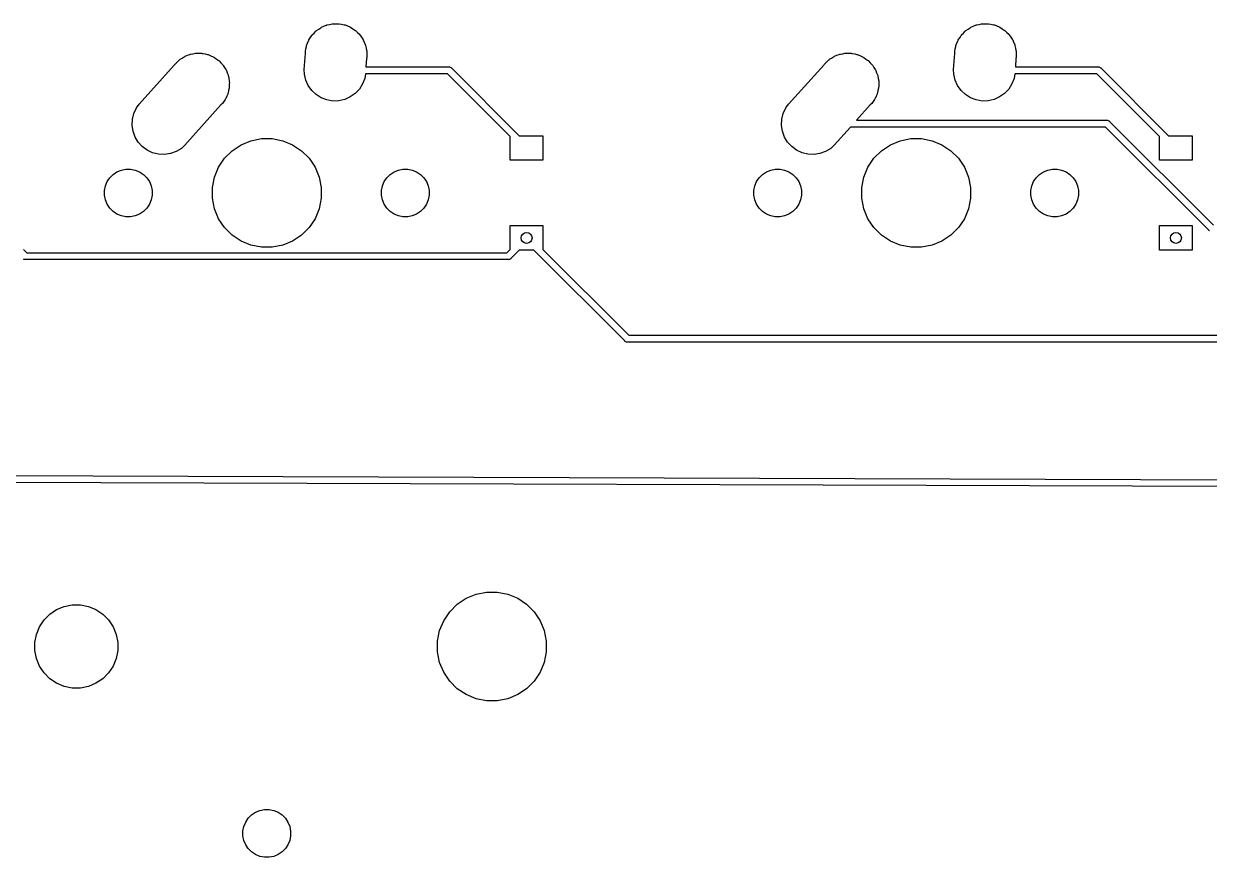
# Model space of a CAD drawing. Extents: x -26.1 to -7.5, y -7.6 to -2.3.
# Drawn here: x -23.946 to -22.234, y -4.429 to -3.226 of the extents above; entities that cross this region are included whole.
import ezdxf

# ---------------------------------------------------------------- set-up
doc = ezdxf.new("R2010")
doc.units = 0
doc.header["$MEASUREMENT"] = 0
doc.layers.add('BLACK', color=7, linetype='CONTINUOUS')

msp = doc.modelspace()

# ---------------------------------------------------------------- linework, layer by layer
at = {"layer": 'BLACK', "linetype": 'CONTINUOUS'}
for p, q in [((-23.5232, -3.2356), (-23.5201, -3.23353)), ((-23.5201, -3.23353), (-23.5171, -3.23138)), ((-23.5171, -3.23138), (-23.5165, -3.23111)), ((-23.5165, -3.23111), (-23.516, -3.23075)), ((-23.516, -3.23075), (-23.5125, -3.22933)), ((-23.5125, -3.22933), (-23.5092, -3.22781)), ((-23.5092, -3.22781), (-23.5085, -3.22766)), ((-23.5085, -3.22766), (-23.5079, -3.22741)), ((-23.5079, -3.22741), (-23.5043, -3.22669)), ((-23.5043, -3.22669), (-23.5007, -3.22586)), ((-23.5007, -3.22586), (-23.5, -3.22584)), ((-23.5, -3.22584), (-23.4994, -3.22571)), ((-23.4994, -3.22571), (-23.4956, -3.22571)), ((-23.4956, -3.22571), (-23.4919, -3.2256)), ((-23.4919, -3.2256), (-23.4913, -3.22571)), ((-23.4913, -3.22571), (-23.4906, -3.22571)), ((-23.4906, -3.22571), (-23.487, -3.22643)), ((-23.487, -3.22643), (-23.4833, -3.22705)), ((-23.4833, -3.22705), (-23.4827, -3.22728)), ((-23.4827, -3.22728), (-23.4821, -3.22741)), ((-23.4821, -3.22741), (-23.4786, -3.22883)), ((-23.4786, -3.22883), (-23.4752, -3.23015)), ((-23.4752, -3.23015), (-23.4746, -3.2305)), ((-23.4746, -3.2305), (-23.474, -3.23075)), ((-23.474, -3.23075), (-23.4709, -3.23281)), ((-23.4709, -3.23281), (-23.4678, -3.23478)), ((-23.4678, -3.23478), (-23.4673, -3.23523)), ((-22.5857, -3.2356), (-22.5826, -3.23353)), ((-22.5826, -3.23353), (-22.5796, -3.23138)), ((-22.5796, -3.23138), (-22.579, -3.23111)), ((-22.579, -3.23111), (-22.5785, -3.23075)), ((-22.5785, -3.23075), (-22.575, -3.22933)), ((-22.575, -3.22933), (-22.5717, -3.22781)), ((-22.5717, -3.22781), (-22.571, -3.22766)), ((-22.571, -3.22766), (-22.5704, -3.22741)), ((-22.5704, -3.22741), (-22.5668, -3.22669)), ((-22.5668, -3.22669), (-22.5632, -3.22586)), ((-22.5632, -3.22586), (-22.5625, -3.22584)), ((-22.5625, -3.22584), (-22.5619, -3.22571)), ((-22.5619, -3.22571), (-22.5581, -3.22571)), ((-22.5581, -3.22571), (-22.5544, -3.2256)), ((-22.5544, -3.2256), (-22.5538, -3.22571)), ((-22.5538, -3.22571), (-22.5531, -3.22571)), ((-22.5531, -3.22571), (-22.5495, -3.22643)), ((-22.5495, -3.22643), (-22.5458, -3.22705)), ((-22.5458, -3.22705), (-22.5452, -3.22728)), ((-22.5452, -3.22728), (-22.5446, -3.22741)), ((-22.5446, -3.22741), (-22.5411, -3.22883)), ((-22.5411, -3.22883), (-22.5377, -3.23015)), ((-22.5377, -3.23015), (-22.5371, -3.2305)), ((-22.5371, -3.2305), (-22.5365, -3.23075)), ((-22.5365, -3.23075), (-22.5334, -3.23281)), ((-22.5334, -3.23281), (-22.5303, -3.23478)), ((-22.5303, -3.23478), (-22.5298, -3.23523)), ((-23.5362, -3.25365), (-23.5348, -3.25018)), ((-23.5348, -3.25018), (-23.5345, -3.24963)), ((-23.5345, -3.24963), (-23.5343, -3.24902)), ((-23.5343, -3.24902), (-23.5322, -3.24593)), ((-23.5322, -3.24593), (-23.5302, -3.24279)), ((-23.5302, -3.24279), (-23.5298, -3.24231)), ((-23.5298, -3.24231), (-23.5294, -3.24177)), ((-23.5294, -3.24177), (-23.5268, -3.23914)), ((-23.5268, -3.23914), (-23.5242, -3.23644)), ((-23.5242, -3.23644), (-23.5237, -3.23606)), ((-23.5237, -3.23606), (-23.5232, -3.2356)), ((-23.4673, -3.23523), (-23.4668, -3.2356)), ((-23.4668, -3.2356), (-23.4641, -3.23822)), ((-23.4641, -3.23822), (-23.4614, -3.24077)), ((-23.4614, -3.24077), (-23.4611, -3.2413)), ((-23.4611, -3.2413), (-23.4606, -3.24177)), ((-23.4606, -3.24177), (-23.4585, -3.24485)), ((-23.4585, -3.24485), (-23.4564, -3.24788)), ((-23.4564, -3.24788), (-23.4561, -3.24848)), ((-23.4561, -3.24848), (-23.4557, -3.24902)), ((-23.4557, -3.24902), (-23.4543, -3.25245)), ((-22.5987, -3.25365), (-22.5973, -3.25018)), ((-22.5973, -3.25018), (-22.597, -3.24963)), ((-22.597, -3.24963), (-22.5968, -3.24902)), ((-22.5968, -3.24902), (-22.5947, -3.24593)), ((-22.5947, -3.24593), (-22.5927, -3.24279)), ((-22.5927, -3.24279), (-22.5923, -3.24231)), ((-22.5923, -3.24231), (-22.5919, -3.24177)), ((-22.5919, -3.24177), (-22.5893, -3.23914)), ((-22.5893, -3.23914), (-22.5867, -3.23644)), ((-22.5867, -3.23644), (-22.5862, -3.23606)), ((-22.5862, -3.23606), (-22.5857, -3.2356)), ((-22.5298, -3.23523), (-22.5293, -3.2356)), ((-22.5293, -3.2356), (-22.5266, -3.23822)), ((-22.5266, -3.23822), (-22.5239, -3.24077)), ((-22.5239, -3.24077), (-22.5236, -3.2413)), ((-22.5236, -3.2413), (-22.5231, -3.24177)), ((-22.5231, -3.24177), (-22.521, -3.24485)), ((-22.521, -3.24485), (-22.5189, -3.24788)), ((-22.5189, -3.24788), (-22.5186, -3.24848)), ((-22.5186, -3.24848), (-22.5182, -3.24902)), ((-22.5182, -3.24902), (-22.5168, -3.25245)), ((-23.7045, -3.2694), (-23.7011, -3.26889)), ((-23.7011, -3.26889), (-23.6978, -3.26823)), ((-23.6978, -3.26823), (-23.6968, -3.26823)), ((-23.6968, -3.26823), (-23.6958, -3.26808)), ((-23.6958, -3.26808), (-23.6924, -3.26823)), ((-23.6924, -3.26823), (-23.6891, -3.26823)), ((-23.6891, -3.26823), (-23.6881, -3.26842)), ((-23.6881, -3.26842), (-23.6871, -3.26846)), ((-23.6871, -3.26846), (-23.6838, -3.26927)), ((-23.5409, -3.29196), (-23.5393, -3.26848)), ((-23.5393, -3.26564), (-23.5386, -3.26199)), ((-23.5393, -3.26848), (-23.5393, -3.26564)), ((-23.5386, -3.26199), (-23.5379, -3.25833)), ((-23.5379, -3.25833), (-23.5377, -3.25772)), ((-23.5377, -3.25772), (-23.5376, -3.25708)), ((-23.5376, -3.25708), (-23.5362, -3.25365)), ((-23.4543, -3.25245), (-23.4528, -3.25584)), ((-23.4528, -3.25584), (-23.4527, -3.25648)), ((-23.4527, -3.25648), (-23.4524, -3.25708)), ((-23.4524, -3.25708), (-23.4517, -3.26072)), ((-23.4517, -3.26072), (-23.4509, -3.26434)), ((-23.4509, -3.26434), (-23.4508, -3.265)), ((-23.4508, -3.265), (-23.4507, -3.26564)), ((-23.4507, -3.26564), (-23.4507, -3.26935)), ((-22.767, -3.2694), (-22.7636, -3.26889)), ((-22.7636, -3.26889), (-22.7603, -3.26823)), ((-22.7603, -3.26823), (-22.7593, -3.26823)), ((-22.7593, -3.26823), (-22.7583, -3.26808)), ((-22.7583, -3.26808), (-22.7549, -3.26823)), ((-22.7549, -3.26823), (-22.7516, -3.26823)), ((-22.7516, -3.26823), (-22.7506, -3.26842)), ((-22.7506, -3.26842), (-22.7496, -3.26846)), ((-22.7496, -3.26846), (-22.7463, -3.26927)), ((-22.6034, -3.29196), (-22.6018, -3.26848)), ((-22.6018, -3.26564), (-22.6011, -3.26199)), ((-22.6018, -3.26848), (-22.6018, -3.26564)), ((-22.6011, -3.26199), (-22.6004, -3.25833)), ((-22.6004, -3.25833), (-22.6002, -3.25772)), ((-22.6002, -3.25772), (-22.6001, -3.25708)), ((-22.6001, -3.25708), (-22.5987, -3.25365)), ((-22.5168, -3.25245), (-22.5153, -3.25584)), ((-22.5153, -3.25584), (-22.5152, -3.25648)), ((-22.5152, -3.25648), (-22.5149, -3.25708)), ((-22.5149, -3.25708), (-22.5142, -3.26072)), ((-22.5142, -3.26072), (-22.5134, -3.26434)), ((-22.5134, -3.26434), (-22.5133, -3.265)), ((-22.5133, -3.265), (-22.5132, -3.26564)), ((-22.5132, -3.26564), (-22.5132, -3.26935)), ((-23.7794, -3.34204), (-23.7285, -3.28529)), ((-23.7285, -3.28529), (-23.7278, -3.28429)), ((-23.7278, -3.28429), (-23.7256, -3.28205)), ((-23.7256, -3.28205), (-23.7249, -3.28132)), ((-23.7249, -3.28132), (-23.7241, -3.28051)), ((-23.7241, -3.28051), (-23.7217, -3.27812)), ((-23.7217, -3.27812), (-23.7208, -3.27757)), ((-23.7208, -3.27757), (-23.7201, -3.27691)), ((-23.7201, -3.27691), (-23.7172, -3.27515)), ((-23.7172, -3.27515), (-23.7144, -3.27327)), ((-23.7144, -3.27327), (-23.7135, -3.27289)), ((-23.7135, -3.27289), (-23.7127, -3.27238)), ((-23.7127, -3.27238), (-23.7095, -3.27123)), ((-23.7095, -3.27123), (-23.7063, -3.26993)), ((-23.7063, -3.26993), (-23.7054, -3.26974)), ((-23.7054, -3.26974), (-23.7045, -3.2694)), ((-23.6838, -3.26927), (-23.6805, -3.26993)), ((-23.6805, -3.26993), (-23.6796, -3.27031)), ((-23.6796, -3.27031), (-23.6786, -3.27054)), ((-23.6786, -3.27054), (-23.6756, -3.27197)), ((-23.6756, -3.27197), (-23.6724, -3.27327)), ((-23.6724, -3.27327), (-23.6716, -3.27382)), ((-23.6716, -3.27382), (-23.6707, -3.27423)), ((-23.6707, -3.27423), (-23.668, -3.27624)), ((-23.668, -3.27624), (-23.6652, -3.27812)), ((-23.6652, -3.27812), (-23.6645, -3.27881)), ((-23.6645, -3.27881), (-23.6637, -3.27939)), ((-23.6637, -3.27939), (-23.6614, -3.28189)), ((-23.6614, -3.28189), (-23.659, -3.28429)), ((-23.659, -3.28429), (-23.6585, -3.2851)), ((-23.6585, -3.2851), (-23.6578, -3.28583)), ((-23.6578, -3.28583), (-23.6561, -3.28873)), ((-23.451, -3.27587), (-23.4518, -3.28783)), ((-23.4507, -3.27436), (-23.451, -3.27587)), ((-23.4507, -3.26935), (-23.4507, -3.27088)), ((-23.4507, -3.27088), (-23.4507, -3.27153)), ((-23.4507, -3.27153), (-23.4507, -3.27436)), ((-22.8419, -3.34204), (-22.791, -3.28529)), ((-22.791, -3.28529), (-22.7903, -3.28429)), ((-22.7903, -3.28429), (-22.7881, -3.28205)), ((-22.7881, -3.28205), (-22.7874, -3.28132)), ((-22.7874, -3.28132), (-22.7866, -3.28051)), ((-22.7866, -3.28051), (-22.7842, -3.27812)), ((-22.7842, -3.27812), (-22.7833, -3.27757)), ((-22.7833, -3.27757), (-22.7826, -3.27691)), ((-22.7826, -3.27691), (-22.7797, -3.27515)), ((-22.7797, -3.27515), (-22.7769, -3.27327)), ((-22.7769, -3.27327), (-22.776, -3.27289)), ((-22.776, -3.27289), (-22.7752, -3.27238)), ((-22.7752, -3.27238), (-22.772, -3.27123)), ((-22.772, -3.27123), (-22.7688, -3.26993)), ((-22.7688, -3.26993), (-22.7679, -3.26974)), ((-22.7679, -3.26974), (-22.767, -3.2694)), ((-22.7463, -3.26927), (-22.743, -3.26993)), ((-22.743, -3.26993), (-22.7421, -3.27031)), ((-22.7421, -3.27031), (-22.7411, -3.27054)), ((-22.7411, -3.27054), (-22.7381, -3.27197)), ((-22.7381, -3.27197), (-22.7349, -3.27327)), ((-22.7349, -3.27327), (-22.7341, -3.27382)), ((-22.7341, -3.27382), (-22.7332, -3.27423)), ((-22.7332, -3.27423), (-22.7305, -3.27624)), ((-22.7305, -3.27624), (-22.7277, -3.27812)), ((-22.7277, -3.27812), (-22.727, -3.27881)), ((-22.727, -3.27881), (-22.7262, -3.27939)), ((-22.7262, -3.27939), (-22.7239, -3.28189)), ((-22.7239, -3.28189), (-22.7215, -3.28429)), ((-22.7215, -3.28429), (-22.721, -3.2851)), ((-22.721, -3.2851), (-22.7203, -3.28583)), ((-22.7203, -3.28583), (-22.7186, -3.28873)), ((-22.5135, -3.27587), (-22.5143, -3.28783)), ((-22.5132, -3.27436), (-22.5135, -3.27587)), ((-22.5132, -3.26935), (-22.5132, -3.27088)), ((-22.5132, -3.27088), (-22.5132, -3.27153)), ((-22.5132, -3.27153), (-22.5132, -3.27436)), ((-23.6561, -3.28873), (-23.6542, -3.29154)), ((-23.6542, -3.29154), (-23.6538, -3.29245)), ((-23.6538, -3.29245), (-23.6533, -3.29329)), ((-23.6533, -3.29329), (-23.6521, -3.29647)), ((-23.6521, -3.29647), (-23.6508, -3.2996)), ((-23.6508, -3.2996), (-23.6506, -3.30056)), ((-23.6506, -3.30056), (-23.6503, -3.30149)), ((-23.6503, -3.30149), (-23.6498, -3.30484)), ((-23.5407, -3.29849), (-23.5409, -3.29196)), ((-23.5388, -3.307), (-23.5407, -3.29849)), ((-23.4525, -3.29805), (-23.4536, -3.3045)), ((-23.3343, -3.29783), (-23.4525, -3.29783)), ((-23.4525, -3.29783), (-23.4525, -3.29805)), ((-23.4518, -3.28783), (-23.3325, -3.28783)), ((-23.2436, -3.38849), (-23.3343, -3.29783)), ((-23.3325, -3.28783), (-23.3322, -3.28781)), ((-23.3322, -3.28781), (-23.332, -3.28783)), ((-23.332, -3.28783), (-23.3312, -3.28791)), ((-23.3312, -3.28791), (-23.3303, -3.28819)), ((-23.3303, -3.28819), (-23.3294, -3.28866)), ((-23.3294, -3.28866), (-23.3287, -3.28928)), ((-23.3287, -3.28928), (-23.3285, -3.28947)), ((-23.3285, -3.28947), (-23.2306, -3.38732)), ((-22.7186, -3.28873), (-22.7167, -3.29154)), ((-22.7167, -3.29154), (-22.7163, -3.29245)), ((-22.7163, -3.29245), (-22.7158, -3.29329)), ((-22.7158, -3.29329), (-22.7146, -3.29647)), ((-22.7146, -3.29647), (-22.7133, -3.2996)), ((-22.7133, -3.2996), (-22.7131, -3.30056)), ((-22.7131, -3.30056), (-22.7128, -3.30149)), ((-22.7128, -3.30149), (-22.7123, -3.30484)), ((-22.6032, -3.29849), (-22.6034, -3.29196)), ((-22.6013, -3.307), (-22.6032, -3.29849)), ((-22.515, -3.29805), (-22.5161, -3.3045)), ((-22.3968, -3.29783), (-22.515, -3.29783)), ((-22.515, -3.29783), (-22.515, -3.29805)), ((-22.5143, -3.28783), (-22.395, -3.28783)), ((-22.3061, -3.38849), (-22.3968, -3.29783)), ((-22.395, -3.28783), (-22.3947, -3.28781)), ((-22.3947, -3.28781), (-22.3945, -3.28783)), ((-22.3945, -3.28783), (-22.3937, -3.28791)), ((-22.3937, -3.28791), (-22.3928, -3.28819)), ((-22.3928, -3.28819), (-22.3919, -3.28866)), ((-22.3919, -3.28866), (-22.3912, -3.28928)), ((-22.3912, -3.28928), (-22.391, -3.28947)), ((-22.391, -3.28947), (-22.2931, -3.38732)), ((-23.6494, -3.31883), (-23.6502, -3.32212)), ((-23.6498, -3.30484), (-23.6491, -3.30816)), ((-23.6493, -3.31785), (-23.6494, -3.31883)), ((-23.6491, -3.31688), (-23.6493, -3.31785)), ((-23.6491, -3.30816), (-23.6491, -3.30914)), ((-23.6491, -3.30914), (-23.649, -3.31011)), ((-23.649, -3.31011), (-23.6491, -3.3135)), ((-23.6491, -3.3135), (-23.6491, -3.31688)), ((-23.5352, -3.31496), (-23.5388, -3.307)), ((-23.5301, -3.32207), (-23.5352, -3.31496)), ((-23.4614, -3.32005), (-23.4673, -3.3264)), ((-23.4567, -3.31265), (-23.4614, -3.32005)), ((-23.4536, -3.3045), (-23.4567, -3.31265)), ((-22.7119, -3.31883), (-22.7127, -3.32212)), ((-22.7123, -3.30484), (-22.7116, -3.30816)), ((-22.7118, -3.31785), (-22.7119, -3.31883)), ((-22.7116, -3.31688), (-22.7118, -3.31785)), ((-22.7116, -3.30816), (-22.7116, -3.30914)), ((-22.7116, -3.30914), (-22.7115, -3.31011)), ((-22.7115, -3.31011), (-22.7116, -3.3135)), ((-22.7116, -3.3135), (-22.7116, -3.31688)), ((-22.5977, -3.31496), (-22.6013, -3.307)), ((-22.5926, -3.32207), (-22.5977, -3.31496)), ((-22.5239, -3.32005), (-22.5298, -3.3264)), ((-22.5192, -3.31265), (-22.5239, -3.32005)), ((-22.5161, -3.3045), (-22.5192, -3.31265)), ((-23.6551, -3.33521), (-23.6571, -3.33794)), ((-23.6547, -3.33432), (-23.6551, -3.33521)), ((-23.6542, -3.3335), (-23.6547, -3.33432)), ((-23.6529, -3.33037), (-23.6542, -3.3335)), ((-23.6514, -3.3273), (-23.6529, -3.33037)), ((-23.6512, -3.32635), (-23.6514, -3.3273)), ((-23.6508, -3.32544), (-23.6512, -3.32635)), ((-23.6502, -3.32212), (-23.6508, -3.32544)), ((-23.5238, -3.32805), (-23.5301, -3.32207)), ((-23.5164, -3.33268), (-23.5238, -3.32805)), ((-23.5082, -3.33578), (-23.5164, -3.33268)), ((-23.4996, -3.33723), (-23.5082, -3.33578)), ((-23.4909, -3.33698), (-23.4996, -3.33723)), ((-23.4824, -3.33503), (-23.4909, -3.33698)), ((-23.4745, -3.33145), (-23.4824, -3.33503)), ((-23.4673, -3.3264), (-23.4745, -3.33145)), ((-22.7176, -3.33521), (-22.7196, -3.33794)), ((-22.7172, -3.33432), (-22.7176, -3.33521)), ((-22.7167, -3.3335), (-22.7172, -3.33432)), ((-22.7154, -3.33037), (-22.7167, -3.3335)), ((-22.7139, -3.3273), (-22.7154, -3.33037)), ((-22.7137, -3.32635), (-22.7139, -3.3273)), ((-22.7133, -3.32544), (-22.7137, -3.32635)), ((-22.7127, -3.32212), (-22.7133, -3.32544)), ((-22.5863, -3.32805), (-22.5926, -3.32207)), ((-22.5789, -3.33268), (-22.5863, -3.32805)), ((-22.5707, -3.33578), (-22.5789, -3.33268)), ((-22.5621, -3.33723), (-22.5707, -3.33578)), ((-22.5534, -3.33698), (-22.5621, -3.33723)), ((-22.5449, -3.33503), (-22.5534, -3.33698)), ((-22.537, -3.33145), (-22.5449, -3.33503)), ((-22.5298, -3.3264), (-22.537, -3.33145)), ((-23.787, -3.35522), (-23.7833, -3.34731)), ((-23.7833, -3.34731), (-23.7794, -3.34204)), ((-23.6613, -3.34299), (-23.7135, -3.4012)), ((-23.659, -3.34075), (-23.6613, -3.34299)), ((-23.6571, -3.33794), (-23.659, -3.34075)), ((-22.8495, -3.35522), (-22.8458, -3.34731)), ((-22.8458, -3.34731), (-22.8419, -3.34204)), ((-22.7238, -3.34299), (-22.7435, -3.365)), ((-22.7215, -3.34075), (-22.7238, -3.34299)), ((-22.7196, -3.33794), (-22.7215, -3.34075)), ((-23.7894, -3.37241), (-23.7891, -3.36369)), ((-23.7891, -3.36369), (-23.787, -3.35522)), ((-22.8519, -3.37241), (-22.8516, -3.36369)), ((-22.8516, -3.36369), (-22.8495, -3.35522)), ((-22.7435, -3.365), (-22.3823, -3.365)), ((-22.3823, -3.365), (-22.3821, -3.36498)), ((-22.3821, -3.36498), (-22.3818, -3.365)), ((-22.3818, -3.365), (-22.3811, -3.36507)), ((-22.3811, -3.36507), (-22.3801, -3.36536)), ((-22.3801, -3.36536), (-22.3793, -3.36582)), ((-22.3793, -3.36582), (-22.3785, -3.36645)), ((-22.3785, -3.36645), (-22.3783, -3.36664)), ((-22.3783, -3.36664), (-22.2283, -3.51669)), ((-23.7881, -3.38103), (-23.7894, -3.37241)), ((-23.7851, -3.38923), (-23.7881, -3.38103)), ((-23.2436, -3.42276), (-23.2436, -3.38849)), ((-23.2306, -3.38732), (-23.1964, -3.38732)), ((-23.1964, -3.38732), (-23.1964, -3.42276)), ((-22.8506, -3.38103), (-22.8519, -3.37241)), ((-22.8476, -3.38923), (-22.8506, -3.38103)), ((-22.7525, -3.375), (-22.776, -3.4012)), ((-22.3841, -3.375), (-22.7525, -3.375)), ((-22.2347, -3.52443), (-22.3841, -3.375)), ((-22.3061, -3.42276), (-22.3061, -3.38849)), ((-22.2931, -3.38732), (-22.2589, -3.38732)), ((-22.2589, -3.38732), (-22.2589, -3.42276)), ((-23.7806, -3.39669), (-23.7851, -3.38923)), ((-23.7747, -3.40313), (-23.7806, -3.39669)), ((-23.7677, -3.40829), (-23.7747, -3.40313)), ((-23.7183, -3.40561), (-23.7258, -3.41014)), ((-23.7135, -3.4012), (-23.7183, -3.40561)), ((-23.645, -3.40903), (-23.6322, -3.40043)), ((-23.6322, -3.40043), (-23.6179, -3.39452)), ((-23.6179, -3.39452), (-23.6027, -3.3915)), ((-23.6027, -3.3915), (-23.5873, -3.3915)), ((-23.5873, -3.3915), (-23.5721, -3.39452)), ((-23.5721, -3.39452), (-23.5578, -3.40043)), ((-23.5578, -3.40043), (-23.545, -3.40903)), ((-22.8431, -3.39669), (-22.8476, -3.38923)), ((-22.8372, -3.40313), (-22.8431, -3.39669)), ((-22.8302, -3.40829), (-22.8372, -3.40313)), ((-22.7808, -3.40561), (-22.7883, -3.41014)), ((-22.776, -3.4012), (-22.7808, -3.40561)), ((-22.7075, -3.40903), (-22.6947, -3.40043)), ((-22.6947, -3.40043), (-22.6804, -3.39452)), ((-22.6804, -3.39452), (-22.6652, -3.3915)), ((-22.6652, -3.3915), (-22.6498, -3.3915)), ((-22.6498, -3.3915), (-22.6346, -3.39452)), ((-22.6346, -3.39452), (-22.6203, -3.40043)), ((-22.6203, -3.40043), (-22.6075, -3.40903)), ((-23.7598, -3.41198), (-23.7677, -3.40829)), ((-23.7513, -3.41406), (-23.7598, -3.41198)), ((-23.7426, -3.41444), (-23.7513, -3.41406)), ((-23.734, -3.41312), (-23.7426, -3.41444)), ((-23.7258, -3.41014), (-23.734, -3.41312)), ((-23.6646, -3.43282), (-23.656, -3.41996)), ((-23.656, -3.41996), (-23.645, -3.40903)), ((-23.545, -3.40903), (-23.534, -3.41996)), ((-23.534, -3.41996), (-23.5254, -3.43282)), ((-23.1964, -3.42276), (-23.2436, -3.42276)), ((-22.8223, -3.41198), (-22.8302, -3.40829)), ((-22.8138, -3.41406), (-22.8223, -3.41198)), ((-22.8051, -3.41444), (-22.8138, -3.41406)), ((-22.7965, -3.41312), (-22.8051, -3.41444)), ((-22.7883, -3.41014), (-22.7965, -3.41312)), ((-22.7271, -3.43282), (-22.7185, -3.41996)), ((-22.7185, -3.41996), (-22.7075, -3.40903)), ((-22.6075, -3.40903), (-22.5965, -3.41996)), ((-22.5965, -3.41996), (-22.5879, -3.43282)), ((-22.2589, -3.42276), (-22.3061, -3.42276)), ((-23.817, -3.44324), (-23.8113, -3.43947)), ((-23.8113, -3.43947), (-23.805, -3.43688)), ((-23.805, -3.43688), (-23.7984, -3.43555)), ((-23.7984, -3.43555), (-23.7916, -3.43555)), ((-23.7916, -3.43555), (-23.785, -3.43688)), ((-23.785, -3.43688), (-23.7787, -3.43947)), ((-23.7787, -3.43947), (-23.773, -3.44324)), ((-23.6705, -3.4471), (-23.6646, -3.43282)), ((-23.5254, -3.43282), (-23.5195, -3.4471)), ((-23.417, -3.44324), (-23.4113, -3.43947)), ((-23.4113, -3.43947), (-23.405, -3.43688)), ((-23.405, -3.43688), (-23.3984, -3.43555)), ((-23.3984, -3.43555), (-23.3916, -3.43555)), ((-23.3916, -3.43555), (-23.385, -3.43688)), ((-23.385, -3.43688), (-23.3787, -3.43947)), ((-23.3787, -3.43947), (-23.373, -3.44324)), ((-22.8795, -3.44324), (-22.8738, -3.43947)), ((-22.8738, -3.43947), (-22.8675, -3.43688)), ((-22.8675, -3.43688), (-22.8609, -3.43555)), ((-22.8609, -3.43555), (-22.8541, -3.43555)), ((-22.8541, -3.43555), (-22.8475, -3.43688)), ((-22.8475, -3.43688), (-22.8412, -3.43947)), ((-22.8412, -3.43947), (-22.8355, -3.44324)), ((-22.733, -3.4471), (-22.7271, -3.43282)), ((-22.5879, -3.43282), (-22.582, -3.4471)), ((-22.4795, -3.44324), (-22.4738, -3.43947)), ((-22.4738, -3.43947), (-22.4675, -3.43688)), ((-22.4675, -3.43688), (-22.4609, -3.43555)), ((-22.4609, -3.43555), (-22.4541, -3.43555)), ((-22.4541, -3.43555), (-22.4475, -3.43688)), ((-22.4475, -3.43688), (-22.4412, -3.43947)), ((-22.4412, -3.43947), (-22.4355, -3.44324)), ((-23.8281, -3.45995), (-23.8255, -3.45368)), ((-23.8255, -3.45368), (-23.8218, -3.44804)), ((-23.8218, -3.44804), (-23.817, -3.44324)), ((-23.773, -3.44324), (-23.7682, -3.44804)), ((-23.7682, -3.44804), (-23.7645, -3.45368)), ((-23.7645, -3.45368), (-23.7619, -3.45995)), ((-23.6735, -3.46227), (-23.6705, -3.4471)), ((-23.5195, -3.4471), (-23.5165, -3.46227)), ((-23.4281, -3.45995), (-23.4255, -3.45368)), ((-23.4255, -3.45368), (-23.4218, -3.44804)), ((-23.4218, -3.44804), (-23.417, -3.44324)), ((-23.373, -3.44324), (-23.3682, -3.44804)), ((-23.3682, -3.44804), (-23.3645, -3.45368)), ((-23.3645, -3.45368), (-23.3619, -3.45995)), ((-22.8906, -3.45995), (-22.888, -3.45368)), ((-22.888, -3.45368), (-22.8843, -3.44804)), ((-22.8843, -3.44804), (-22.8795, -3.44324)), ((-22.8355, -3.44324), (-22.8307, -3.44804)), ((-22.8307, -3.44804), (-22.827, -3.45368)), ((-22.827, -3.45368), (-22.8244, -3.45995)), ((-22.736, -3.46227), (-22.733, -3.4471)), ((-22.582, -3.4471), (-22.579, -3.46227)), ((-22.4906, -3.45995), (-22.488, -3.45368)), ((-22.488, -3.45368), (-22.4843, -3.44804)), ((-22.4843, -3.44804), (-22.4795, -3.44324)), ((-22.4355, -3.44324), (-22.4307, -3.44804)), ((-22.4307, -3.44804), (-22.427, -3.45368)), ((-22.427, -3.45368), (-22.4244, -3.45995)), ((-23.8294, -3.46661), (-23.8281, -3.45995)), ((-23.8294, -3.47339), (-23.8294, -3.46661)), ((-23.8281, -3.48005), (-23.8294, -3.47339)), ((-23.7619, -3.45995), (-23.7606, -3.46661)), ((-23.7606, -3.47339), (-23.7619, -3.48005)), ((-23.7606, -3.46661), (-23.7606, -3.47339)), ((-23.6735, -3.47773), (-23.6735, -3.46227)), ((-23.5165, -3.46227), (-23.5165, -3.47773)), ((-23.4294, -3.46661), (-23.4281, -3.45995)), ((-23.4294, -3.47339), (-23.4294, -3.46661)), ((-23.4281, -3.48005), (-23.4294, -3.47339)), ((-23.3619, -3.45995), (-23.3606, -3.46661)), ((-23.3606, -3.47339), (-23.3619, -3.48005)), ((-23.3606, -3.46661), (-23.3606, -3.47339)), ((-22.8919, -3.46661), (-22.8906, -3.45995)), ((-22.8919, -3.47339), (-22.8919, -3.46661)), ((-22.8906, -3.48005), (-22.8919, -3.47339)), ((-22.8244, -3.45995), (-22.8231, -3.46661)), ((-22.8231, -3.47339), (-22.8244, -3.48005)), ((-22.8231, -3.46661), (-22.8231, -3.47339)), ((-22.736, -3.47773), (-22.736, -3.46227)), ((-22.579, -3.46227), (-22.579, -3.47773)), ((-22.4919, -3.46661), (-22.4906, -3.45995)), ((-22.4919, -3.47339), (-22.4919, -3.46661)), ((-22.4906, -3.48005), (-22.4919, -3.47339)), ((-22.4244, -3.45995), (-22.4231, -3.46661)), ((-22.4231, -3.47339), (-22.4244, -3.48005)), ((-22.4231, -3.46661), (-22.4231, -3.47339)), ((-23.8255, -3.48632), (-23.8281, -3.48005)), ((-23.8218, -3.49196), (-23.8255, -3.48632)), ((-23.7645, -3.48632), (-23.7682, -3.49196)), ((-23.7619, -3.48005), (-23.7645, -3.48632)), ((-23.6705, -3.4929), (-23.6735, -3.47773)), ((-23.5165, -3.47773), (-23.5195, -3.4929)), ((-23.4255, -3.48632), (-23.4281, -3.48005)), ((-23.4218, -3.49196), (-23.4255, -3.48632)), ((-23.3645, -3.48632), (-23.3682, -3.49196)), ((-23.3619, -3.48005), (-23.3645, -3.48632)), ((-22.888, -3.48632), (-22.8906, -3.48005)), ((-22.8843, -3.49196), (-22.888, -3.48632)), ((-22.827, -3.48632), (-22.8307, -3.49196)), ((-22.8244, -3.48005), (-22.827, -3.48632)), ((-22.733, -3.4929), (-22.736, -3.47773)), ((-22.579, -3.47773), (-22.582, -3.4929)), ((-22.488, -3.48632), (-22.4906, -3.48005)), ((-22.4843, -3.49196), (-22.488, -3.48632)), ((-22.427, -3.48632), (-22.4307, -3.49196)), ((-22.4244, -3.48005), (-22.427, -3.48632)), ((-23.817, -3.49676), (-23.8218, -3.49196)), ((-23.8113, -3.50053), (-23.817, -3.49676)), ((-23.805, -3.50312), (-23.8113, -3.50053)), ((-23.7984, -3.50445), (-23.805, -3.50312)), ((-23.7916, -3.50445), (-23.7984, -3.50445)), ((-23.785, -3.50312), (-23.7916, -3.50445)), ((-23.7787, -3.50053), (-23.785, -3.50312)), ((-23.773, -3.49676), (-23.7787, -3.50053)), ((-23.7682, -3.49196), (-23.773, -3.49676)), ((-23.6646, -3.50718), (-23.6705, -3.4929)), ((-23.656, -3.52004), (-23.6646, -3.50718)), ((-23.5254, -3.50718), (-23.534, -3.52004)), ((-23.5195, -3.4929), (-23.5254, -3.50718)), ((-23.417, -3.49676), (-23.4218, -3.49196)), ((-23.4113, -3.50053), (-23.417, -3.49676)), ((-23.405, -3.50312), (-23.4113, -3.50053)), ((-23.3984, -3.50445), (-23.405, -3.50312)), ((-23.3916, -3.50445), (-23.3984, -3.50445)), ((-23.385, -3.50312), (-23.3916, -3.50445)), ((-23.3787, -3.50053), (-23.385, -3.50312)), ((-23.373, -3.49676), (-23.3787, -3.50053)), ((-23.3682, -3.49196), (-23.373, -3.49676)), ((-22.8795, -3.49676), (-22.8843, -3.49196)), ((-22.8738, -3.50053), (-22.8795, -3.49676)), ((-22.8675, -3.50312), (-22.8738, -3.50053)), ((-22.8609, -3.50445), (-22.8675, -3.50312)), ((-22.8541, -3.50445), (-22.8609, -3.50445)), ((-22.8475, -3.50312), (-22.8541, -3.50445)), ((-22.8412, -3.50053), (-22.8475, -3.50312)), ((-22.8355, -3.49676), (-22.8412, -3.50053)), ((-22.8307, -3.49196), (-22.8355, -3.49676)), ((-22.7271, -3.50718), (-22.733, -3.4929)), ((-22.7185, -3.52004), (-22.7271, -3.50718)), ((-22.5879, -3.50718), (-22.5965, -3.52004)), ((-22.582, -3.4929), (-22.5879, -3.50718)), ((-22.4795, -3.49676), (-22.4843, -3.49196)), ((-22.4738, -3.50053), (-22.4795, -3.49676)), ((-22.4675, -3.50312), (-22.4738, -3.50053)), ((-22.4609, -3.50445), (-22.4675, -3.50312)), ((-22.4541, -3.50445), (-22.4609, -3.50445)), ((-22.4475, -3.50312), (-22.4541, -3.50445)), ((-22.4412, -3.50053), (-22.4475, -3.50312)), ((-22.4355, -3.49676), (-22.4412, -3.50053)), ((-22.4307, -3.49196), (-22.4355, -3.49676)), ((-23.645, -3.53097), (-23.656, -3.52004)), ((-23.534, -3.52004), (-23.545, -3.53097)), ((-23.2436, -3.55151), (-23.2436, -3.51724)), ((-23.2436, -3.51724), (-23.1964, -3.51724)), ((-23.1964, -3.51724), (-23.1964, -3.55151)), ((-22.7075, -3.53097), (-22.7185, -3.52004)), ((-22.5965, -3.52004), (-22.6075, -3.53097)), ((-22.3061, -3.55268), (-22.3061, -3.51724)), ((-22.3061, -3.51724), (-22.2589, -3.51724)), ((-22.2589, -3.51724), (-22.2589, -3.55268)), ((-22.2345, -3.52468), (-22.2347, -3.52443)), ((-22.2342, -3.52492), (-22.2345, -3.52468)), ((-23.6322, -3.53957), (-23.645, -3.53097)), ((-23.6179, -3.54548), (-23.6322, -3.53957)), ((-23.5578, -3.53957), (-23.5721, -3.54548)), ((-23.545, -3.53097), (-23.5578, -3.53957)), ((-22.6947, -3.53957), (-22.7075, -3.53097)), ((-22.6804, -3.54548), (-22.6947, -3.53957)), ((-22.6203, -3.53957), (-22.6346, -3.54548)), ((-22.6075, -3.53097), (-22.6203, -3.53957)), ((-23.9464, -3.55151), (-23.9415, -3.55637)), ((-23.9415, -3.55637), (-23.2485, -3.55637)), ((-23.6027, -3.5485), (-23.6179, -3.54548)), ((-23.5873, -3.5485), (-23.6027, -3.5485)), ((-23.5721, -3.54548), (-23.5873, -3.5485)), ((-23.2485, -3.55637), (-23.2436, -3.55151)), ((-23.2306, -3.55268), (-23.2427, -3.56474)), ((-23.2094, -3.55268), (-23.2306, -3.55268)), ((-23.0783, -3.68374), (-23.2094, -3.55268)), ((-23.1964, -3.55151), (-23.0725, -3.67538)), ((-22.6652, -3.5485), (-22.6804, -3.54548)), ((-22.6498, -3.5485), (-22.6652, -3.5485)), ((-22.6346, -3.54548), (-22.6498, -3.5485)), ((-22.2589, -3.55268), (-22.3061, -3.55268)), ((-23.9455, -3.56602), (-23.9464, -3.56555)), ((-23.9446, -3.5663), (-23.9455, -3.56602)), ((-23.9438, -3.56637), (-23.9446, -3.5663)), ((-23.9436, -3.5664), (-23.9438, -3.56637)), ((-23.9438, -3.56637), (-23.9438, -3.56637)), ((-23.9433, -3.56637), (-23.9436, -3.5664)), ((-23.2467, -3.56637), (-23.9433, -3.56637)), ((-23.2464, -3.5664), (-23.2467, -3.56637)), ((-23.2462, -3.56637), (-23.2464, -3.5664)), ((-23.2454, -3.5663), (-23.2462, -3.56637)), ((-23.2445, -3.56602), (-23.2454, -3.5663)), ((-23.2436, -3.56555), (-23.2445, -3.56602)), ((-23.2429, -3.56493), (-23.2436, -3.56555)), ((-23.2427, -3.56474), (-23.2429, -3.56493)), ((-23.0725, -3.67538), (-21.3025, -3.67538)), ((-23.0781, -3.68393), (-23.0783, -3.68374)), ((-23.0776, -3.68438), (-23.0781, -3.68393)), ((-23.0774, -3.68456), (-23.0776, -3.68438)), ((-23.0765, -3.68502), (-23.0774, -3.68456)), ((-23.0756, -3.68531), (-23.0765, -3.68502)), ((-23.0746, -3.6854), (-23.0756, -3.68531)), ((-23.0743, -3.68538), (-23.0746, -3.6854)), ((-21.3007, -3.68538), (-23.0743, -3.68538)), ((-24.6167, -3.876), (-21.967, -3.88495)), ((-21.967, -3.89495), (-24.617, -3.886)), ((-23.32, -4.06403), (-23.3072, -4.05543)), ((-23.3072, -4.05543), (-23.2929, -4.04952)), ((-23.2929, -4.04952), (-23.2777, -4.0465)), ((-23.2777, -4.0465), (-23.2623, -4.0465)), ((-23.2623, -4.0465), (-23.2471, -4.04952)), ((-23.2471, -4.04952), (-23.2328, -4.05543)), ((-23.2328, -4.05543), (-23.22, -4.06403)), ((-23.9082, -4.07839), (-23.8984, -4.07183)), ((-23.8984, -4.07183), (-23.8875, -4.06731)), ((-23.8875, -4.06731), (-23.8759, -4.065)), ((-23.8759, -4.065), (-23.8641, -4.065)), ((-23.8641, -4.065), (-23.8525, -4.06731)), ((-23.8525, -4.06731), (-23.8416, -4.07183)), ((-23.8416, -4.07183), (-23.8318, -4.07839)), ((-23.331, -4.07496), (-23.32, -4.06403)), ((-23.22, -4.06403), (-23.209, -4.07496)), ((-23.9232, -4.09658), (-23.9166, -4.08675)), ((-23.9166, -4.08675), (-23.9082, -4.07839)), ((-23.8318, -4.07839), (-23.8234, -4.08675)), ((-23.8234, -4.08675), (-23.8168, -4.09658)), ((-23.3455, -4.1021), (-23.3396, -4.08782)), ((-23.3396, -4.08782), (-23.331, -4.07496)), ((-23.209, -4.07496), (-23.2004, -4.08782)), ((-23.2004, -4.08782), (-23.1945, -4.1021)), ((-23.93, -4.11909), (-23.9277, -4.1075)), ((-23.9277, -4.1075), (-23.9232, -4.09658)), ((-23.8168, -4.09658), (-23.8123, -4.1075)), ((-23.8123, -4.1075), (-23.81, -4.11909)), ((-23.3485, -4.11727), (-23.3455, -4.1021)), ((-23.1945, -4.1021), (-23.1915, -4.11727)), ((-23.93, -4.13091), (-23.93, -4.11909)), ((-23.81, -4.11909), (-23.81, -4.13091)), ((-23.3485, -4.13273), (-23.3485, -4.11727)), ((-23.1915, -4.11727), (-23.1915, -4.13273)), ((-23.9277, -4.1425), (-23.93, -4.13091)), ((-23.81, -4.13091), (-23.8123, -4.1425)), ((-23.3455, -4.1479), (-23.3485, -4.13273)), ((-23.1915, -4.13273), (-23.1945, -4.1479)), ((-23.9232, -4.15342), (-23.9277, -4.1425)), ((-23.9166, -4.16325), (-23.9232, -4.15342)), ((-23.8168, -4.15342), (-23.8234, -4.16325)), ((-23.8123, -4.1425), (-23.8168, -4.15342)), ((-23.3396, -4.16218), (-23.3455, -4.1479)), ((-23.1945, -4.1479), (-23.2004, -4.16218)), ((-23.9082, -4.17161), (-23.9166, -4.16325)), ((-23.8984, -4.17817), (-23.9082, -4.17161)), ((-23.8318, -4.17161), (-23.8416, -4.17817)), ((-23.8234, -4.16325), (-23.8318, -4.17161)), ((-23.331, -4.17504), (-23.3396, -4.16218)), ((-23.32, -4.18597), (-23.331, -4.17504)), ((-23.209, -4.17504), (-23.22, -4.18597)), ((-23.2004, -4.16218), (-23.209, -4.17504)), ((-23.8875, -4.18269), (-23.8984, -4.17817)), ((-23.8759, -4.185), (-23.8875, -4.18269)), ((-23.8641, -4.185), (-23.8759, -4.185)), ((-23.8525, -4.18269), (-23.8641, -4.185)), ((-23.8416, -4.17817), (-23.8525, -4.18269)), ((-23.3072, -4.19457), (-23.32, -4.18597)), ((-23.22, -4.18597), (-23.2328, -4.19457)), ((-23.2929, -4.20048), (-23.3072, -4.19457)), ((-23.2777, -4.2035), (-23.2929, -4.20048)), ((-23.2623, -4.2035), (-23.2777, -4.2035)), ((-23.2471, -4.20048), (-23.2623, -4.2035)), ((-23.2328, -4.19457), (-23.2471, -4.20048)), ((-23.617, -4.36824), (-23.6113, -4.36447)), ((-23.6113, -4.36447), (-23.605, -4.36188)), ((-23.605, -4.36188), (-23.5984, -4.36055)), ((-23.5984, -4.36055), (-23.5916, -4.36055)), ((-23.5916, -4.36055), (-23.585, -4.36188)), ((-23.585, -4.36188), (-23.5787, -4.36447)), ((-23.5787, -4.36447), (-23.573, -4.36824)), ((-23.6281, -4.38495), (-23.6255, -4.37868)), ((-23.6255, -4.37868), (-23.6218, -4.37304)), ((-23.6218, -4.37304), (-23.617, -4.36824)), ((-23.573, -4.36824), (-23.5682, -4.37304)), ((-23.5682, -4.37304), (-23.5645, -4.37868)), ((-23.5645, -4.37868), (-23.5619, -4.38495)), ((-23.6294, -4.39161), (-23.6281, -4.38495)), ((-23.6294, -4.39839), (-23.6294, -4.39161)), ((-23.6281, -4.40505), (-23.6294, -4.39839)), ((-23.5619, -4.38495), (-23.5606, -4.39161)), ((-23.5606, -4.39839), (-23.5619, -4.40505)), ((-23.5606, -4.39161), (-23.5606, -4.39839)), ((-23.6255, -4.41132), (-23.6281, -4.40505)), ((-23.6218, -4.41696), (-23.6255, -4.41132)), ((-23.5645, -4.41132), (-23.5682, -4.41696)), ((-23.5619, -4.40505), (-23.5645, -4.41132)), ((-23.617, -4.42176), (-23.6218, -4.41696)), ((-23.6113, -4.42553), (-23.617, -4.42176)), ((-23.605, -4.42812), (-23.6113, -4.42553)), ((-23.5984, -4.42945), (-23.605, -4.42812)), ((-23.5916, -4.42945), (-23.5984, -4.42945)), ((-23.585, -4.42812), (-23.5916, -4.42945)), ((-23.5787, -4.42553), (-23.585, -4.42812)), ((-23.573, -4.42176), (-23.5787, -4.42553)), ((-23.5682, -4.41696), (-23.573, -4.42176))]:
    msp.add_line(p, q, dxfattribs=at)
at = {"layer": 'BLACK'}
for centre in [(-23.22, -3.53496), (-22.2825, -3.53496)]:
    msp.add_circle(centre, 0.00787, dxfattribs=at)

doc.saveas('drawing.dxf')
